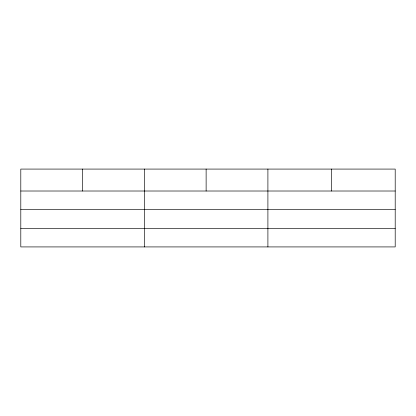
<?xml version="1.0" encoding="UTF-8"?>
<svg xmlns="http://www.w3.org/2000/svg" width="416" height="416" viewBox="0 0 416 416"><rect width="100%" height="100%" fill="white"/><g stroke="black" fill="none" stroke-linecap="round" stroke-linejoin="round"><path stroke-width="0.62" d="M395.2 209.461L395.2 169.078L20.8 169.078L20.8 246.922L395.2 246.922L395.2 209.461L20.8 209.461M20.8 191.012L395.2 191.012M20.8 228.472L395.2 228.472M331.552 169.078L331.552 191.012M267.904 169.078L267.904 246.922M206.128 169.078L206.128 191.012M144.352 169.078L144.352 246.922M82.576 169.078L82.576 191.012"/></g></svg>
